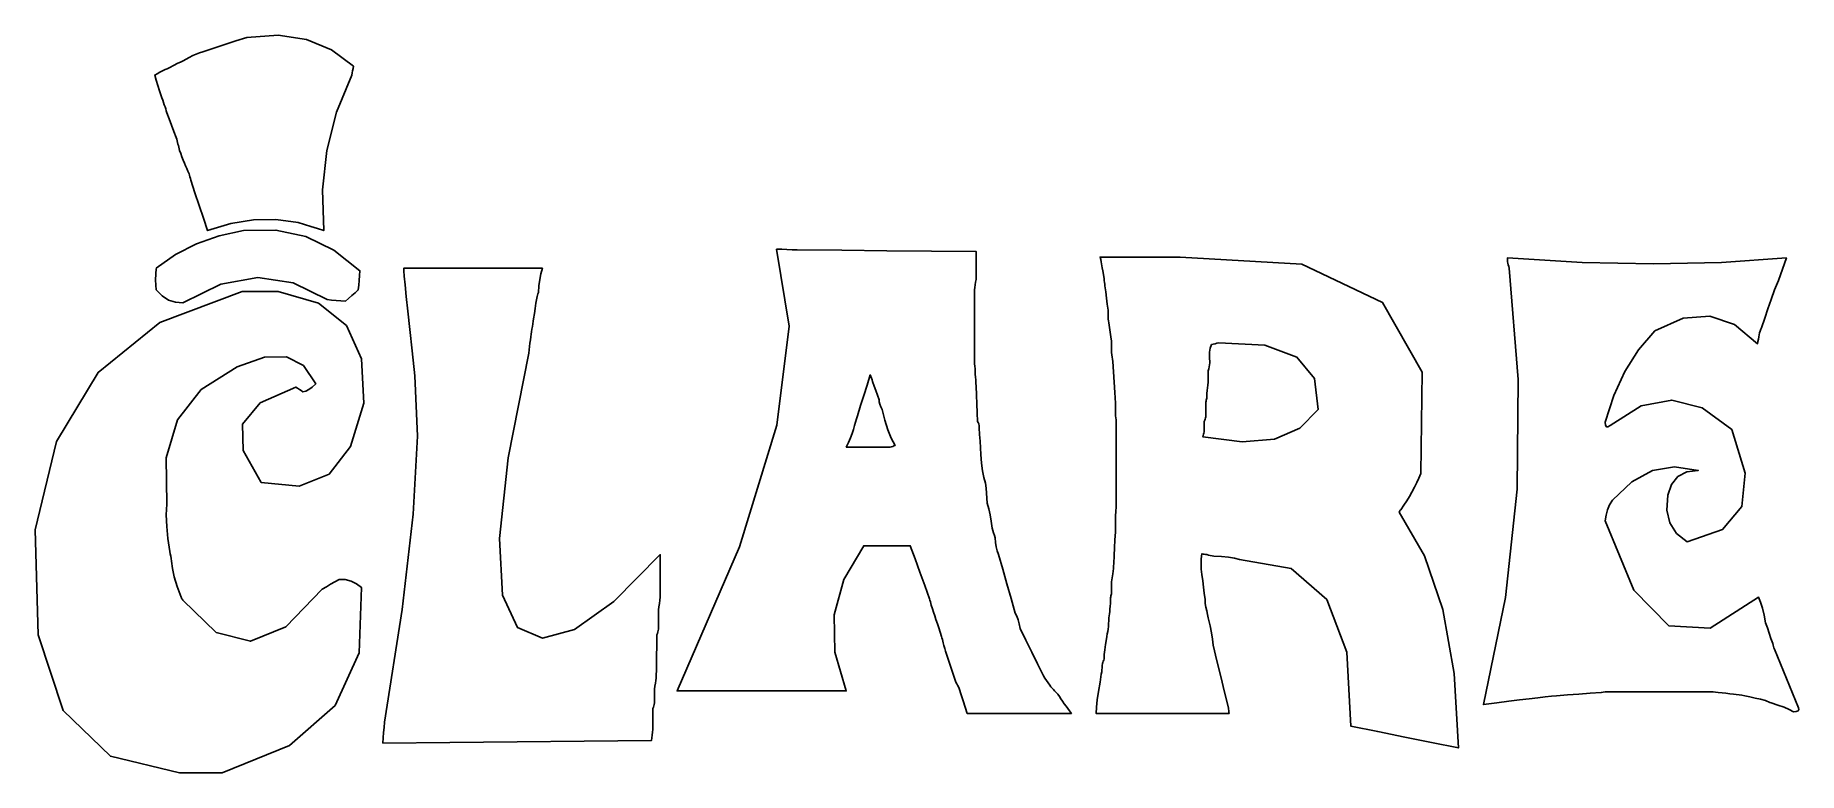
# Model space of a CAD drawing. Extents: x 1.3 to 52.4, y 0.8 to 22.1.
import ezdxf

# ---------------------------------------------------------------- set-up
doc = ezdxf.new("R2010")
doc.units = 0
doc.layers.add('Layer_1', color=7, linetype='CONTINUOUS')

msp = doc.modelspace()

# ---------------------------------------------------------------- linework, layer by layer
at = {"layer": 'Layer_1', "color": 7}
for points in [[(6.155882, 21.665516), (6.47549, 21.770113), (6.795097, 21.874713), (7.114704, 21.97931), (7.434312, 22.08391), (8.342283, 22.144915), (9.160185, 22.025783), (9.88802, 21.726518), (10.525786, 21.247118), (10.514164, 21.183198), (10.502542, 21.119274), (10.490921, 21.055354), (10.479299, 20.991433), (10.036202, 19.916381), (9.752912, 18.806466), (9.629429, 17.661697), (9.665752, 16.482064), (9.479799, 16.540174), (9.293846, 16.598283), (9.107892, 16.656396), (8.921939, 16.714505), (8.278362, 16.804568), (7.626072, 16.795847), (6.965067, 16.688346), (6.295348, 16.482061), (6.173316, 16.848157), (6.051284, 17.214253), (5.929252, 17.580349), (5.80722, 17.946445), (5.795598, 17.992932), (5.783976, 18.03942), (5.772354, 18.08591), (5.760732, 18.132398), (5.725866, 18.207941), (5.691, 18.283483), (5.656134, 18.359028), (5.621267, 18.434571), (5.586401, 18.527546), (5.551535, 18.620524), (5.516669, 18.713499), (5.481802, 18.806477), (5.47018, 18.852965), (5.458558, 18.899453), (5.446937, 18.945943), (5.435315, 18.992431), (5.423693, 19.038918), (5.412071, 19.085409), (5.400449, 19.131897), (5.388827, 19.178384), (5.319094, 19.358527), (5.249362, 19.538669), (5.17963, 19.718812), (5.109897, 19.898954), (5.096822, 19.957055), (5.080839, 20.015162), (5.061953, 20.073274), (5.040163, 20.131395), (5.016916, 20.199665), (4.993672, 20.265036), (4.970428, 20.327508), (4.947187, 20.387083), (4.900699, 20.53817), (4.854211, 20.689258), (4.807722, 20.840343), (4.761234, 20.991431), (4.836778, 21.032107), (4.912321, 21.072787), (4.987865, 21.113463), (5.063408, 21.15414), (5.121517, 21.17446), (5.20287, 21.212227), (5.30747, 21.267438), (5.435315, 21.340091), (5.50795, 21.367692), (5.586399, 21.404008), (5.67066, 21.449048), (5.760734, 21.502812), (5.863877, 21.556552), (5.964116, 21.601584), (6.061452, 21.637906), (6.155884, 21.665507)], [(4.807722, 15.389579), (5.367033, 15.789079), (5.975738, 16.104327), (6.63384, 16.335317), (7.341337, 16.482056), (8.275458, 16.496562), (9.148566, 16.307702), (9.96066, 15.915458), (10.711742, 15.319836), (10.70012, 15.180373), (10.688498, 15.04091), (10.676876, 14.901445), (10.665254, 14.761982), (10.572278, 14.680617), (10.479301, 14.599281), (10.386324, 14.517916), (10.293347, 14.436551), (10.159694, 14.448122), (10.02604, 14.459694), (9.892385, 14.471265), (9.758731, 14.482836), (8.773756, 14.973869), (7.748106, 15.122052), (6.681781, 14.927387), (5.574781, 14.389872), (5.361223, 14.404265), (5.162194, 14.471095), (4.977694, 14.590221), (4.807723, 14.761671), (4.790287, 14.905483), (4.784476, 15.058019), (4.790287, 15.219278), (4.807723, 15.389257)], [(22.793625, 15.947448), (22.944712, 15.941634), (23.095799, 15.93582), (23.246887, 15.930006), (23.397974, 15.924193), (24.693836, 15.912565), (25.989699, 15.900938), (27.285561, 15.88931), (28.581423, 15.877682), (28.581423, 15.674296), (28.581423, 15.47091), (28.581423, 15.267521), (28.581423, 15.064135), (28.569796, 14.988592), (28.558168, 14.913053), (28.546541, 14.83751), (28.534913, 14.761979), (28.534913, 14.227337), (28.534913, 13.692724), (28.534913, 13.15811), (28.534913, 12.623497), (28.545073, 12.55232), (28.552326, 12.478209), (28.556672, 12.401218), (28.558084, 12.321321), (28.568244, 12.238517), (28.575497, 12.152806), (28.579871, 12.064189), (28.581282, 11.972664), (28.59291, 11.716971), (28.604537, 11.461277), (28.616165, 11.205584), (28.627792, 10.949919), (28.648112, 10.92085), (28.662647, 10.880182), (28.671368, 10.827886), (28.674274, 10.763963), (28.685902, 10.572193), (28.69753, 10.380423), (28.709157, 10.188653), (28.720785, 9.996911), (28.738226, 9.744124), (28.767281, 9.520379), (28.807958, 9.32573), (28.860262, 9.160122), (28.871889, 9.014834), (28.883517, 8.869574), (28.895144, 8.724286), (28.906772, 8.579026), (28.95035, 8.420671), (28.98812, 8.247782), (29.020081, 8.060387), (29.046243, 7.858457), (29.069498, 7.788719), (29.092754, 7.718982), (29.116009, 7.649245), (29.139264, 7.579536), (29.145078, 7.444408), (29.162519, 7.318001), (29.191577, 7.200343), (29.232259, 7.091405), (29.354292, 6.667197), (29.476322, 6.242988), (29.598355, 5.81878), (29.720385, 5.394572), (29.763963, 5.305926), (29.801733, 5.202774), (29.833694, 5.085115), (29.859856, 4.952922), (30.028377, 4.610051), (30.196897, 4.267207), (30.365418, 3.924363), (30.533938, 3.58152), (30.580426, 3.511783), (30.626916, 3.442046), (30.673404, 3.372309), (30.719892, 3.3026), (30.754757, 3.261903), (30.789623, 3.221235), (30.824489, 3.180567), (30.859355, 3.139899), (30.88261, 3.116756), (30.905865, 3.093614), (30.92912, 3.070472), (30.952375, 3.04733), (30.998863, 2.977593), (31.045353, 2.907855), (31.091841, 2.838118), (31.138328, 2.768409), (31.190627, 2.698672), (31.242926, 2.628935), (31.295227, 2.559198), (31.347526, 2.489461), (30.59209, 2.489461), (29.836655, 2.489461), (29.081219, 2.489461), (28.325784, 2.489461), (28.267674, 2.669603), (28.209563, 2.849746), (28.151452, 3.029888), (28.093341, 3.210031), (28.070098, 3.256513), (28.046854, 3.302995), (28.02361, 3.349477), (28.000366, 3.395987), (27.930634, 3.599356), (27.860901, 3.802754), (27.791169, 4.006151), (27.721436, 4.209549), (27.698192, 4.290885), (27.674948, 4.37225), (27.651705, 4.453587), (27.628461, 4.534951), (27.616839, 4.581433), (27.605217, 4.627915), (27.593595, 4.674397), (27.581973, 4.720907), (27.541296, 4.84294), (27.500618, 4.964973), (27.459941, 5.087006), (27.419264, 5.209039), (27.384398, 5.313631), (27.349531, 5.418222), (27.314665, 5.522814), (27.279799, 5.627433), (27.268177, 5.673915), (27.256555, 5.720397), (27.244933, 5.766879), (27.233311, 5.81339), (27.093846, 6.196901), (26.954381, 6.580441), (26.814916, 6.963953), (26.675451, 7.347493), (26.338411, 7.347493), (26.00137, 7.347493), (25.66433, 7.347493), (25.327289, 7.347493), (24.746183, 6.369791), (24.467252, 5.342671), (24.490495, 4.266191), (24.815916, 3.140322), (23.589786, 3.140322), (22.363656, 3.140322), (21.137526, 3.140322), (19.911396, 3.140322), (21.721534, 7.314078), (22.805293, 10.839909), (23.162672, 13.717841), (22.793673, 15.947837)], [(11.425046, 2.233395), (11.942228, 5.502093), (12.261835, 8.265246), (12.383867, 10.522826), (12.308324, 12.274862), (12.231327, 12.993992), (12.163047, 13.617224), (12.103484, 14.144556), (12.052638, 14.576045), (12.02213, 14.914529), (12.000339, 15.162949), (11.987264, 15.321301), (11.982906, 15.389588), (12.988217, 15.389588), (13.993527, 15.389588), (14.998837, 15.389588), (16.004148, 15.389588), (15.962015, 15.23268), (15.928601, 15.06416), (15.903904, 14.88402), (15.887927, 14.692264), (15.876305, 14.651596), (15.864683, 14.610928), (15.853061, 14.570232), (15.841439, 14.529563), (15.818195, 14.37849), (15.794952, 14.227388), (15.771708, 14.076314), (15.748464, 13.925213), (15.736839, 13.854008), (15.725217, 13.779925), (15.713595, 13.702934), (15.701976, 13.623037), (15.690352, 13.551833), (15.67873, 13.477749), (15.667108, 13.400759), (15.655489, 13.320862), (15.643867, 13.222084), (15.632245, 13.123278), (15.620623, 13.0245), (15.609001, 12.925694), (15.013367, 9.892342), (14.760586, 7.556304), (14.850658, 5.91758), (15.283583, 4.9762), (16.004149, 4.672557), (16.933915, 4.923904), (18.07288, 5.730185), (19.421045, 7.091427), (19.421045, 6.783438), (19.421045, 6.475449), (19.421045, 6.16746), (19.421045, 5.859471), (19.409423, 5.766507), (19.397801, 5.673515), (19.386179, 5.580522), (19.374558, 5.487558), (19.374558, 5.348112), (19.374558, 5.208638), (19.374558, 5.069192), (19.374558, 4.929718), (19.362936, 4.889022), (19.351314, 4.848353), (19.339692, 4.807685), (19.32807, 4.766989), (19.322259, 4.453186), (19.316448, 4.139411), (19.310637, 3.825608), (19.304826, 3.511805), (19.293199, 3.439161), (19.281574, 3.360732), (19.269955, 3.27646), (19.258338, 3.186403), (19.258334, 3.100692), (19.258332, 3.006261), (19.258334, 2.903108), (19.258338, 2.791236), (19.246717, 2.750567), (19.235095, 2.709899), (19.223473, 2.669203), (19.211851, 2.628534), (19.211851, 2.477433), (19.211851, 2.326359), (19.211851, 2.175286), (19.211851, 2.024184), (19.200229, 1.942819), (19.188607, 1.861483), (19.176985, 1.780146), (19.165363, 1.698782), (17.218664, 1.681284), (15.271964, 1.663786), (13.325265, 1.646288), (11.378566, 1.62879), (11.390187, 1.779864), (11.401809, 1.930966), (11.413431, 2.082068), (11.425053, 2.233141)], [(32.296134, 15.087415), (32.274346, 15.21525), (32.255466, 15.319845), (32.239492, 15.401201), (32.226425, 15.459319), (32.223518, 15.518874), (32.214797, 15.581341), (32.200263, 15.646717), (32.179915, 15.715007), (32.761019, 15.715007), (33.342123, 15.715007), (33.92323, 15.715007), (34.504334, 15.715007), (38.034536, 15.514519), (40.373478, 14.401688), (41.52116, 12.376546), (41.477585, 9.439093), (41.426731, 9.309779), (41.367165, 9.177586), (41.298887, 9.042458), (41.221897, 8.904451), (41.149253, 8.776604), (41.070804, 8.648786), (40.986546, 8.520939), (40.896481, 8.393093), (40.884853, 8.375595), (40.873226, 8.358097), (40.861598, 8.340599), (40.849971, 8.323102), (41.585063, 7.059198), (42.11677, 5.498932), (42.445096, 3.642305), (42.570039, 1.489316), (41.791359, 1.646204), (41.01268, 1.803119), (40.234001, 1.960006), (39.455321, 2.116922), (39.331832, 4.267004), (38.752179, 5.78948), (37.716364, 6.684378), (36.224382, 6.951699), (36.073292, 6.992367), (35.89896, 7.021408), (35.701385, 7.038906), (35.480569, 7.044832), (35.42827, 7.056404), (35.375969, 7.067975), (35.32367, 7.079546), (35.271371, 7.091117), (35.236506, 7.097044), (35.201637, 7.10297), (35.166771, 7.108615), (35.131906, 7.114541), (35.114464, 6.97216), (35.10865, 6.823994), (35.114464, 6.669985), (35.131906, 6.510191), (35.155161, 6.330048), (35.178416, 6.149906), (35.201671, 5.969763), (35.224926, 5.789621), (35.224926, 5.76058), (35.224926, 5.731511), (35.224926, 5.702442), (35.224926, 5.673402), (35.248181, 5.56881), (35.271436, 5.46419), (35.294691, 5.359599), (35.317946, 5.255007), (35.370242, 5.03129), (35.410919, 4.824985), (35.439977, 4.636122), (35.457418, 4.4647), (35.567826, 4.011452), (35.678237, 3.558174), (35.788645, 3.104926), (35.899056, 2.651677), (35.90487, 2.61098), (35.910684, 2.570312), (35.916497, 2.529616), (35.922311, 2.488947), (34.957679, 2.488947), (33.993046, 2.488947), (33.028413, 2.488947), (32.06378, 2.488947), (32.071033, 2.667622), (32.092821, 2.878273), (32.12914, 3.120899), (32.179988, 3.395473), (32.191616, 3.471024), (32.203243, 3.546547), (32.214871, 3.622098), (32.226498, 3.697649), (32.232312, 3.755758), (32.238126, 3.813868), (32.24394, 3.871977), (32.249753, 3.930087), (32.261381, 3.964941), (32.273009, 3.999824), (32.284636, 4.034678), (32.296264, 4.069561), (32.300638, 4.193062), (32.313705, 4.331068), (32.335493, 4.483581), (32.365995, 4.650657), (32.377623, 4.720394), (32.38925, 4.790131), (32.400878, 4.859868), (32.412505, 4.929605), (32.418319, 5.010942), (32.424133, 5.092306), (32.429947, 5.173643), (32.43576, 5.255007), (32.44592, 5.314584), (32.453202, 5.37704), (32.457576, 5.442403), (32.458987, 5.510701), (32.469147, 5.592037), (32.4764, 5.673402), (32.480775, 5.754766), (32.482186, 5.836131), (32.488, 5.865172), (32.493814, 5.894241), (32.499627, 5.923281), (32.505441, 5.95235), (32.505441, 6.0395), (32.505441, 6.126679), (32.505441, 6.213829), (32.505441, 6.301008), (32.517069, 6.359117), (32.528696, 6.417227), (32.540324, 6.475336), (32.551951, 6.533446), (32.557765, 6.608997), (32.563579, 6.684519), (32.569393, 6.76007), (32.575206, 6.835621), (32.586834, 7.062246), (32.598462, 7.28887), (32.610089, 7.515523), (32.621717, 7.742147), (32.621717, 7.852552), (32.621717, 7.962958), (32.621717, 8.073363), (32.621717, 8.183768), (32.62753, 8.247692), (32.633344, 8.311615), (32.639158, 8.375538), (32.644972, 8.439462), (32.644972, 9.078667), (32.644972, 9.7179), (32.644972, 10.357105), (32.644972, 10.996339), (32.634812, 11.054448), (32.62753, 11.112558), (32.623156, 11.170667), (32.621745, 11.228777), (32.621742, 11.288326), (32.621742, 11.35081), (32.621742, 11.416172), (32.621745, 11.484442), (32.604304, 11.786617), (32.586862, 12.088793), (32.569421, 12.390968), (32.55198, 12.693143), (32.540352, 12.752692), (32.528724, 12.815176), (32.517097, 12.880539), (32.505469, 12.948837), (32.505469, 13.021481), (32.505469, 13.09991), (32.505469, 13.184182), (32.505469, 13.274267), (32.488028, 13.407928), (32.470587, 13.54156), (32.453145, 13.67522), (32.435704, 13.808881), (32.425544, 13.865523), (32.418263, 13.919258), (32.413888, 13.970114), (32.412477, 14.018064), (32.412477, 14.071799), (32.412477, 14.116842), (32.412477, 14.153164), (32.412477, 14.180821), (32.389222, 14.35515), (32.365967, 14.529479), (32.342712, 14.703836), (32.319457, 14.878159), (32.313643, 14.930457), (32.307829, 14.982759), (32.302015, 15.035057), (32.296202, 15.087359)], [(44.040975, 15.389588), (44.029348, 15.444785), (44.01772, 15.494176), (44.006093, 15.537763), (43.994465, 15.575541), (43.994462, 15.608948), (43.994462, 15.639453), (43.994462, 15.667054), (43.994465, 15.691749), (46.156169, 15.560992), (48.2249, 15.517406), (50.200656, 15.560992), (52.083437, 15.691749), (52.025327, 15.529039), (51.967215, 15.36633), (51.909105, 15.20362), (51.850993, 15.04091), (51.821938, 14.971179), (51.792883, 14.90145), (51.763828, 14.831719), (51.734774, 14.761987), (51.641798, 14.488881), (51.54882, 14.215746), (51.455842, 13.94264), (51.362867, 13.669505), (51.341079, 13.621556), (51.322199, 13.570699), (51.306225, 13.516936), (51.293158, 13.460294), (51.28153, 13.400745), (51.269903, 13.338261), (51.258275, 13.272898), (51.246648, 13.204629), (50.581281, 13.759562), (49.863615, 14.006535), (49.093653, 13.945519), (48.271393, 13.576541), (47.797791, 13.027393), (47.399736, 12.402694), (47.077224, 11.702473), (46.830257, 10.9267), (46.838977, 10.842429), (46.865139, 10.798854), (46.90872, 10.796031), (46.969739, 10.833793), (47.870449, 11.401821), (48.759536, 11.571804), (49.637005, 11.343712), (50.502854, 10.717574), (50.883473, 9.450763), (50.793402, 8.486127), (50.232637, 7.823667), (49.20118, 7.463382), (48.896098, 7.704541), (48.701427, 8.009623), (48.617166, 8.378629), (48.643328, 8.811558), (48.75083, 9.1268), (48.933876, 9.351985), (49.192471, 9.487085), (49.526608, 9.532127), (48.839447, 9.63528), (48.195873, 9.52637), (47.595886, 9.205314), (47.039482, 8.672083), (46.956672, 8.538423), (46.894202, 8.393163), (46.852072, 8.236248), (46.830285, 8.067733), (47.656902, 6.064378), (48.67238, 5.028566), (49.876718, 4.960269), (51.26992, 5.859541), (51.335291, 5.708468), (51.391947, 5.534139), (51.439888, 5.336555), (51.479117, 5.115745), (51.531416, 4.964643), (51.583717, 4.813569), (51.636016, 4.662496), (51.688314, 4.511394), (51.699942, 4.470698), (51.711569, 4.430029), (51.723197, 4.389333), (51.734824, 4.348665), (51.909156, 3.924457), (52.083485, 3.500248), (52.257816, 3.076068), (52.432148, 2.65186), (52.440868, 2.601004), (52.42052, 2.564682), (52.371128, 2.542951), (52.292682, 2.535613), (52.164832, 2.603882), (52.013745, 2.669245), (51.839416, 2.731729), (51.641843, 2.791278), (51.601167, 2.808776), (51.56049, 2.826273), (51.519811, 2.843771), (51.479134, 2.861269), (51.328046, 2.896123), (51.176961, 2.931006), (51.025874, 2.965861), (50.874786, 3.000743), (50.793433, 3.012314), (50.712076, 3.023885), (50.630723, 3.035457), (50.549367, 3.047028), (50.438959, 3.058599), (50.328548, 3.07017), (50.218137, 3.081741), (50.107729, 3.093312), (50.029277, 3.103472), (49.956635, 3.11081), (49.889811, 3.115043), (49.8288, 3.117865), (49.78376, 3.117865), (49.741627, 3.117865), (49.702407, 3.117865), (49.66609, 3.117865), (49.032688, 3.117865), (48.399282, 3.117865), (47.76588, 3.117865), (47.132474, 3.117865), (47.08453, 3.117865), (47.033682, 3.117865), (46.979933, 3.117865), (46.923277, 3.117865), (46.875333, 3.115043), (46.824488, 3.11081), (46.770736, 3.103472), (46.71408, 3.093312), (46.388661, 3.07017), (46.063241, 3.047028), (45.737825, 3.023885), (45.412406, 3.000743), (45.267129, 2.986068), (45.086987, 2.965748), (44.871979, 2.939501), (44.622105, 2.907525), (44.347534, 2.879867), (44.03519, 2.843545), (43.685073, 2.798531), (43.297187, 2.744768), (43.936401, 5.844951), (44.273439, 8.98583), (44.308308, 12.167377), (44.041001, 15.389602)], [(1.297853, 7.811667), (1.916729, 10.369983), (3.122519, 12.373338), (4.915226, 13.82173), (7.294849, 14.715189), (7.556346, 14.715189), (7.817843, 14.715189), (8.07934, 14.715189), (8.340837, 14.715189), (9.516115, 14.382506), (10.322395, 13.733084), (10.759678, 12.767009), (10.827963, 11.484225), (10.441524, 10.224695), (9.816835, 9.421321), (8.953897, 9.074103), (7.852709, 9.183069), (7.322449, 10.105569), (7.312277, 10.874088), (7.822198, 11.488599), (8.852208, 11.949129), (8.904508, 11.914275), (8.956807, 11.879392), (9.009106, 11.844538), (9.061406, 11.809655), (9.145661, 11.832797), (9.235731, 11.879279), (9.331615, 11.949016), (9.433312, 12.04198), (9.08174, 12.569341), (8.584895, 12.826474), (7.942776, 12.813491), (7.155384, 12.530225), (6.112299, 11.880832), (5.42369, 11.001907), (5.089556, 9.893451), (5.109896, 8.555464), (5.098271, 8.243128), (5.109893, 7.910445), (5.14476, 7.557413), (5.202872, 7.184061), (5.214494, 7.114324), (5.226116, 7.044615), (5.237738, 6.974878), (5.24936, 6.905141), (5.275508, 6.691583), (5.330712, 6.44605), (5.414973, 6.168569), (5.528291, 5.859141), (5.539913, 5.835998), (5.551535, 5.812856), (5.563157, 5.789714), (5.574778, 5.766572), (6.542314, 4.836819), (7.538906, 4.581126), (8.564556, 4.999492), (9.619264, 6.091974), (9.741296, 6.161711), (9.863328, 6.231448), (9.98536, 6.301185), (10.107392, 6.370922), (10.287529, 6.364996), (10.456047, 6.324328), (10.612947, 6.248777), (10.758229, 6.138371), (10.688491, 4.242515), (9.991164, 2.715665), (8.666248, 1.557792), (6.713743, 0.768952), (6.405758, 0.768952), (6.097772, 0.768952), (5.789787, 0.768952), (5.481802, 0.768952), (3.476991, 1.243989), (2.111396, 2.576191), (1.385016, 4.765501), (1.297851, 7.811949)], [(38.502395, 11.29857), (38.400696, 12.194908), (37.88642, 12.815233), (36.95956, 13.159516), (35.620116, 13.227813), (35.567818, 13.216242), (35.515519, 13.204671), (35.463218, 13.1931), (35.410919, 13.181529), (35.373146, 13.078377), (35.352798, 12.954904), (35.349891, 12.811084), (35.364426, 12.646915), (35.352798, 12.588806), (35.341171, 12.530696), (35.329543, 12.472587), (35.317915, 12.414477), (35.317915, 12.333112), (35.317915, 12.251748), (35.317915, 12.170411), (35.317915, 12.089047), (35.306288, 12.007682), (35.29466, 11.926346), (35.283033, 11.844981), (35.271405, 11.763644), (35.271405, 11.728762), (35.271405, 11.693907), (35.271405, 11.659025), (35.271405, 11.62417), (35.265591, 11.595101), (35.259778, 11.566061), (35.253964, 11.536992), (35.24815, 11.507951), (35.24815, 11.40336), (35.24815, 11.29874), (35.24815, 11.194148), (35.24815, 11.089557), (35.236523, 11.054674), (35.224895, 11.01982), (35.213267, 10.984937), (35.20164, 10.950082), (35.20164, 10.874532), (35.20164, 10.798981), (35.20164, 10.723458), (35.20164, 10.647907), (35.190012, 10.613053), (35.178385, 10.57817), (35.166757, 10.543316), (35.15513, 10.508461), (36.296995, 10.357359), (37.23548, 10.438724), (37.970576, 10.752527), (38.502291, 11.298768)], [(25.582974, 12.112561), (25.565541, 12.159043), (25.548108, 12.205525), (25.530675, 12.252007), (25.513243, 12.298518), (25.420266, 12.002156), (25.327289, 11.705795), (25.234312, 11.409433), (25.141336, 11.113071), (25.116636, 11.027332), (25.089031, 10.932901), (25.058524, 10.829749), (25.025114, 10.717904), (24.985887, 10.59875), (24.937944, 10.47381), (24.881288, 10.343085), (24.815917, 10.206545), (25.135524, 10.206545), (25.455131, 10.206545), (25.774739, 10.206545), (26.094346, 10.206545), (26.129212, 10.218117), (26.164078, 10.229688), (26.198945, 10.241259), (26.233811, 10.25283), (26.123398, 10.466359), (26.024609, 10.711893), (25.937444, 10.989373), (25.861904, 11.29883), (25.821223, 11.37726), (25.792167, 11.449875), (25.774734, 11.516706), (25.768926, 11.57775), (25.722438, 11.711383), (25.67595, 11.845043), (25.629461, 11.978703), (25.582973, 12.112364)]]:
    msp.add_lwpolyline(points, dxfattribs=at)

doc.saveas('drawing.dxf')
